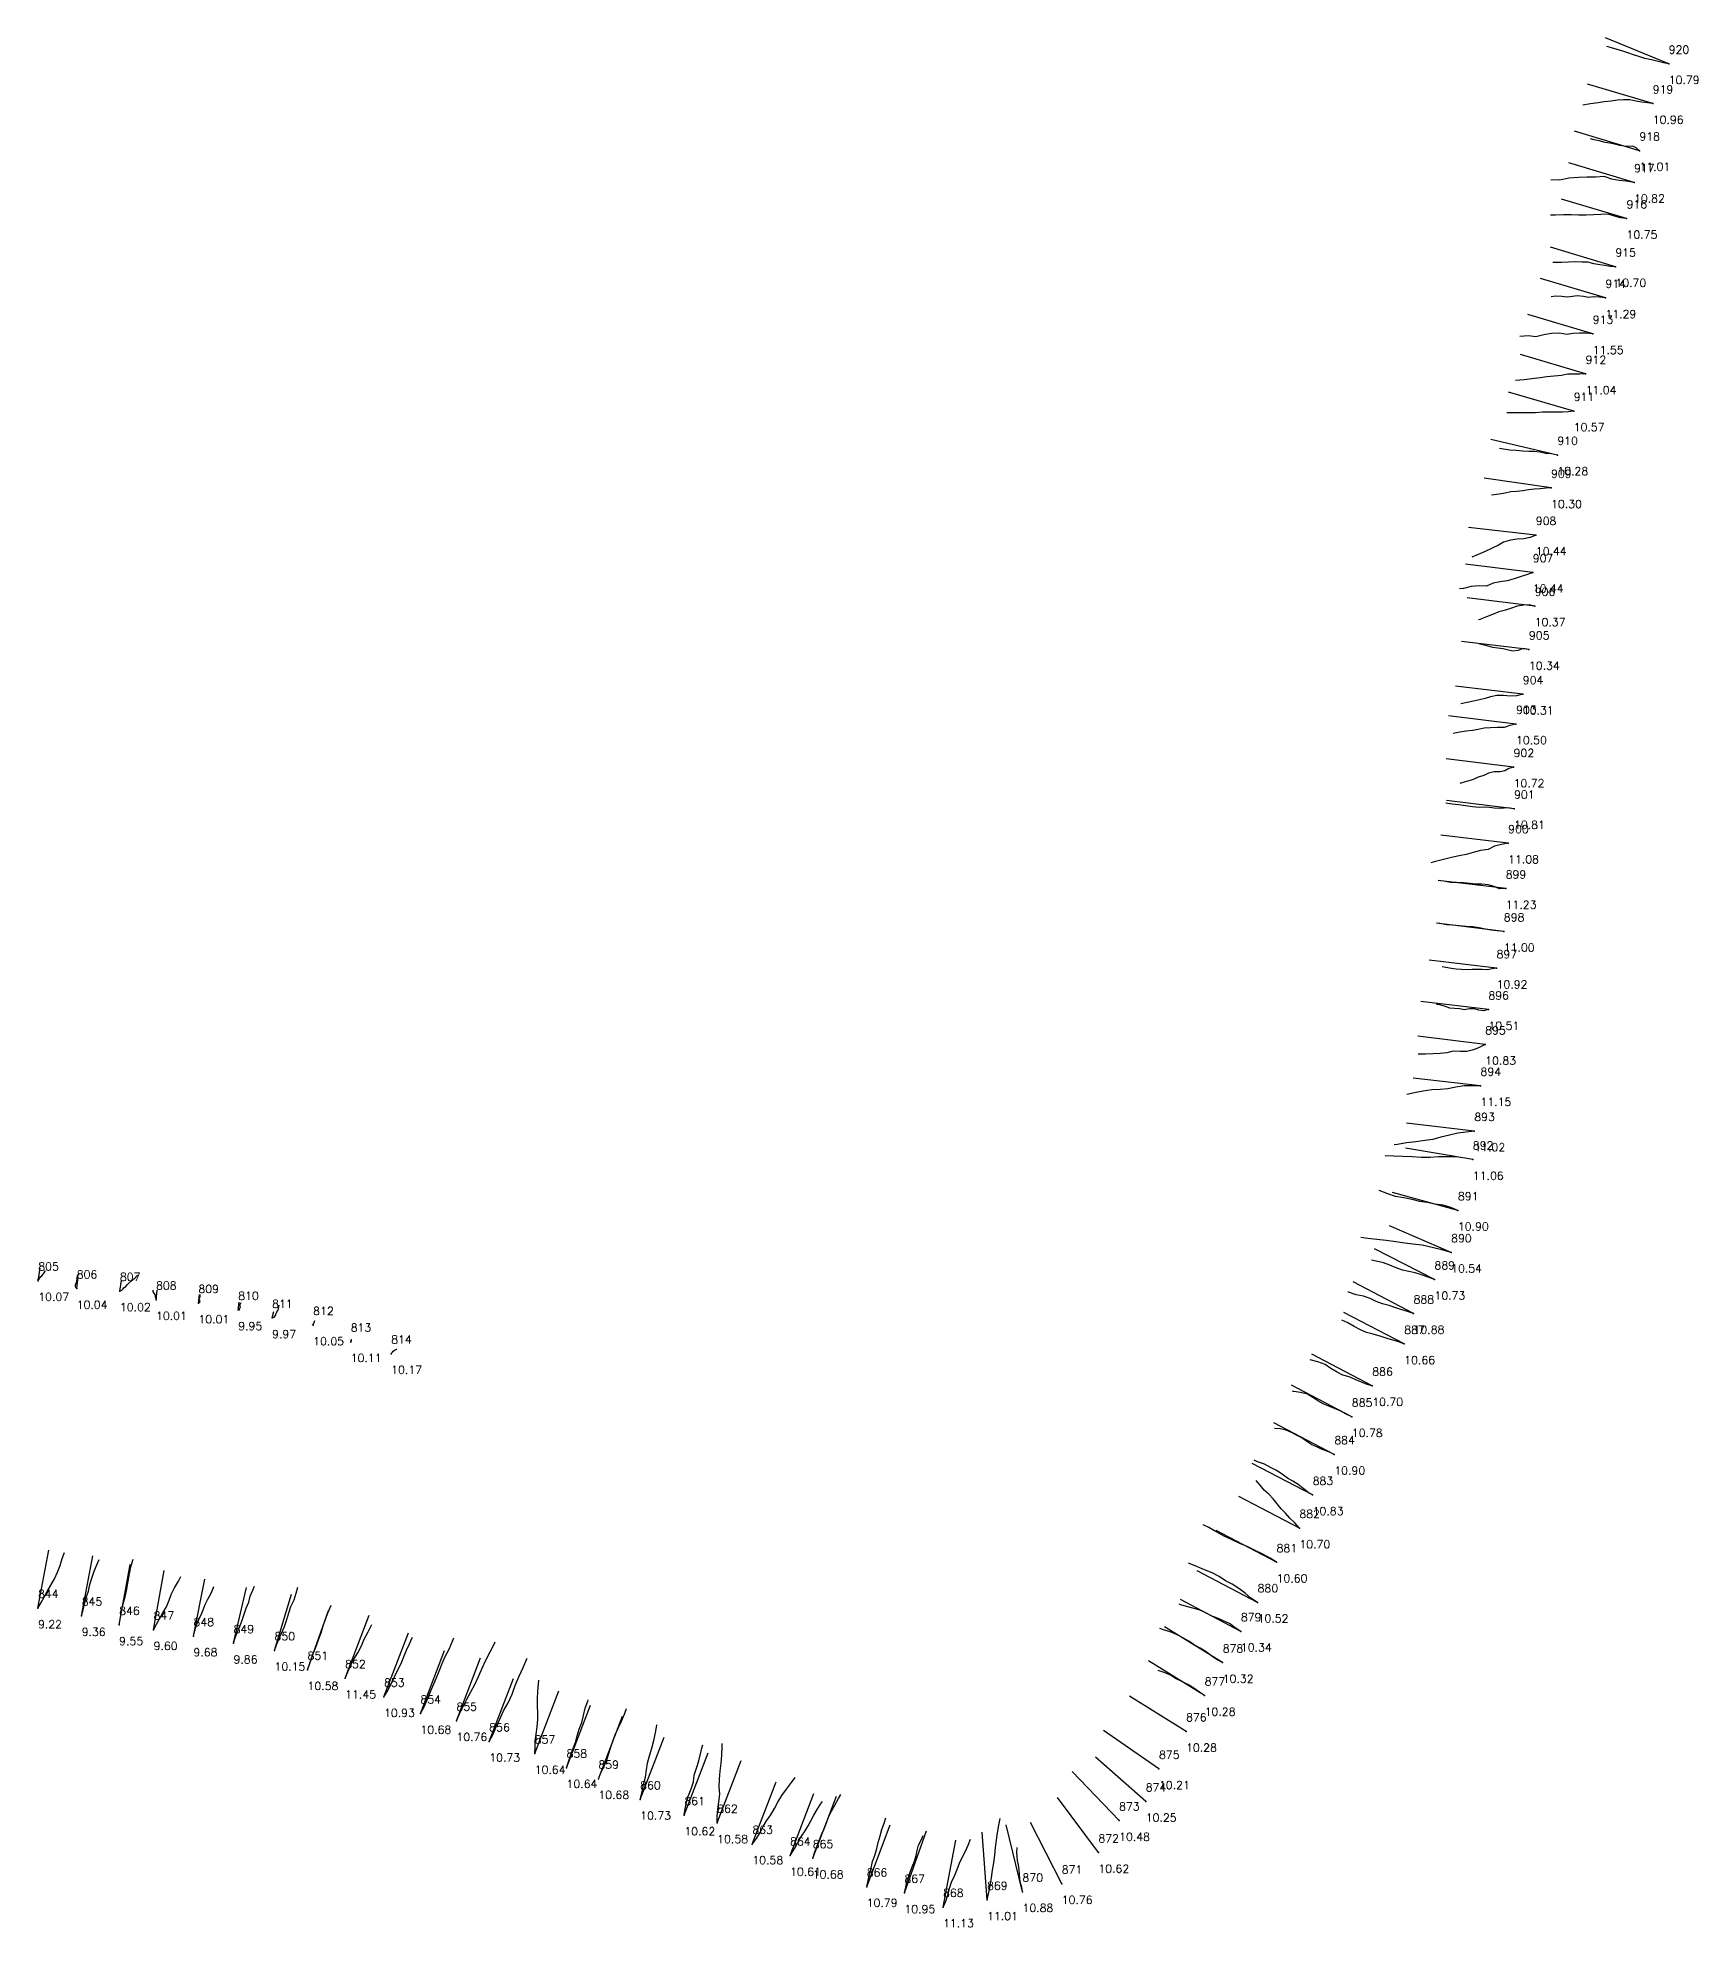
# Model space of a CAD drawing. Extents: x 748669 to 748794, y 8930136 to 8930207.
# Drawn here: x 748732 to 748794.3, y 8930135.8 to 8930206.6 of the extents above; entities that cross this region are included whole.
import ezdxf

# ---------------------------------------------------------------- set-up
doc = ezdxf.new("R2010")
doc.units = 0
for name, color, linetype in [('Hole', 7, 'Continuous'), ('Length', 7, 'Continuous'), ('Number', 7, 'Continuous'), ('Real Hole', 7, 'Continuous'), ('Theoretical Hole', 7, 'Continuous')]:
    doc.layers.add(name, color=color, linetype=linetype)
doc.styles.get("Standard").update_dxf_attribs({"font": 'simplex.shx'})

msp = doc.modelspace()

# ---------------------------------------------------------------- linework, layer by layer
at = {"layer": 'Hole', "color": 244, "true_color": 0x0a11ff}
for p in [(748793.186, 8930205.655, 190.392), (748792.588, 8930204.163, 190.571), (748792.087, 8930202.4, 190.474), (748791.885, 8930201.209, 190.413), (748791.605, 8930199.857, 190.204), (748791.185, 8930198.049, 190.114), (748790.813, 8930196.88, 189.996), (748790.338, 8930195.532, 190.04), (748790.071, 8930194.03, 189.806), (748789.623, 8930192.641, 189.81), (748789.011, 8930190.993, 189.772), (748788.776, 8930189.76, 190.049), (748788.203, 8930187.991, 190.066), (748788.09, 8930186.59, 190.182), (748788.161, 8930185.333, 190.01), (748787.945, 8930183.7, 189.819), (748787.716, 8930182.023, 189.741), (748787.461, 8930180.908, 189.983), (748787.371, 8930179.293, 190.333), (748787.387, 8930177.736, 190.247), (748787.166, 8930176.442, 190.324), (748787.074, 8930174.74, 190.153), (748787.004, 8930173.133, 189.948), (748786.734, 8930171.753, 190.145), (748786.427, 8930170.205, 190.008), (748786.306, 8930168.897, 189.856), (748786.13, 8930167.348, 189.772), (748785.898, 8930165.65, 189.78), (748785.843, 8930164.583, 189.695), (748785.283, 8930162.68, 189.686), (748785.029, 8930161.105, 189.63), (748732.067, 8930160.044, 189.929), (748733.506, 8930159.746, 189.892), (748735.126, 8930159.657, 189.858), (748784.404, 8930160.089, 189.515), (748736.48, 8930159.331, 189.845), (748738.07, 8930159.204, 189.896), (748739.562, 8930158.948, 189.79), (748740.833, 8930158.647, 189.854), (748742.371, 8930158.379, 189.937), (748783.62, 8930158.811, 189.506), (748743.777, 8930157.754, 189.923), (748783.271, 8930157.672, 189.676), (748745.297, 8930157.309, 190.072), (748782.073, 8930156.105, 189.841), (748781.307, 8930154.943, 190.055), (748780.65, 8930153.533, 190.412), (748779.838, 8930152.013, 190.348), (748779.341, 8930150.771, 190.223), (748778.487, 8930149.49, 190.1), (748732.056, 8930147.771, 189.807), (748777.775, 8930147.988, 189.918), (748733.692, 8930147.484, 189.779), (748735.099, 8930147.141, 189.823), (748736.39, 8930146.96, 189.796), (748777.148, 8930146.901, 189.672), (748737.884, 8930146.72, 189.887), (748739.386, 8930146.454, 189.909), (748740.921, 8930146.184, 189.917), (748742.159, 8930145.458, 189.885), (748776.465, 8930145.729, 189.723), (748743.571, 8930145.143, 189.993), (748745.026, 8930144.447, 190.084), (748775.789, 8930144.494, 189.749), (748746.392, 8930143.817, 190.214), (748747.742, 8930143.546, 190.07), (748748.972, 8930142.772, 190.141), (748775.092, 8930143.147, 189.679), (748750.675, 8930142.318, 190.172), (748751.868, 8930141.789, 190.106), (748753.061, 8930141.375, 190.062), (748774.077, 8930141.745, 189.735), (748754.629, 8930140.598, 190.089), (748773.581, 8930140.523, 189.881), (748756.284, 8930140.011, 190.07), (748772.583, 8930139.806, 190.018), (748757.517, 8930139.72, 190.08), (748758.833, 8930138.93, 190.007), (748760.247, 8930138.494, 189.986), (748761.098, 8930138.396, 189.917), (748771.805, 8930138.61, 190.034), (748763.12, 8930137.33, 190.33), (748764.534, 8930137.096, 190.725), (748768.961, 8930137.139, 190.281), (748770.431, 8930137.443, 190.225), (748765.982, 8930136.566, 190.751), (748767.632, 8930136.836, 190.497)]:
    msp.add_point(p, dxfattribs=at)
at = {"layer": 'Real Hole', "color": 1, "true_color": 0xff0000}
for points in [[(748793.186, 8930205.655, 190.392), (748792.993, 8930205.696, 189.412), (748792.788, 8930205.737, 188.434), (748792.541, 8930205.803, 187.467), (748792.293, 8930205.859, 186.5), (748792.066, 8930205.935, 185.529), (748791.869, 8930205.996, 184.55), (748791.652, 8930206.066, 183.577), (748791.461, 8930206.126, 182.597), (748791.257, 8930206.193, 181.62), (748791.037, 8930206.257, 180.647), (748790.87, 8930206.308, 179.866)], [(748792.588, 8930204.163, 190.571), (748792.385, 8930204.198, 189.592), (748792.182, 8930204.216, 188.614), (748791.956, 8930204.255, 187.64), (748791.732, 8930204.302, 186.667), (748791.485, 8930204.303, 185.698), (748791.268, 8930204.292, 184.722), (748791.027, 8930204.261, 183.751), (748790.771, 8930204.231, 182.785), (748790.535, 8930204.196, 181.814), (748790.252, 8930204.151, 180.856), (748789.965, 8930204.105, 179.899)], [(748792.087, 8930202.4, 190.474), (748791.968, 8930202.501, 189.486), (748791.833, 8930202.568, 188.498), (748791.676, 8930202.562, 187.51), (748791.522, 8930202.563, 186.522), (748791.356, 8930202.6, 185.537), (748791.161, 8930202.649, 184.557), (748790.977, 8930202.676, 183.574), (748790.802, 8930202.708, 182.59), (748790.573, 8930202.763, 181.619), (748790.391, 8930202.808, 180.636), (748790.25, 8930202.838, 180.054)], [(748791.885, 8930201.209, 190.413), (748791.595, 8930201.252, 189.457), (748791.332, 8930201.286, 188.493), (748791.05, 8930201.329, 187.534), (748790.766, 8930201.432, 186.581), (748790.456, 8930201.404, 185.631), (748790.127, 8930201.411, 184.687), (748789.805, 8930201.392, 183.74), (748789.441, 8930201.365, 182.809), (748789.104, 8930201.294, 181.87), (748788.768, 8930201.305, 180.928)], [(748791.605, 8930199.857, 190.204), (748791.373, 8930199.877, 189.231), (748791.155, 8930199.945, 188.258), (748790.922, 8930200.014, 187.288), (748790.646, 8930200.004, 186.327), (748790.362, 8930199.989, 185.368), (748790.093, 8930199.984, 184.405), (748789.809, 8930199.988, 183.446), (748789.527, 8930199.993, 182.487), (748789.236, 8930199.989, 181.53), (748788.938, 8930199.979, 180.576), (748788.75, 8930199.985, 180.006)], [(748791.185, 8930198.049, 190.114), (748790.993, 8930198.062, 189.133), (748790.795, 8930198.096, 188.153), (748790.606, 8930198.118, 187.171), (748790.382, 8930198.164, 186.198), (748790.156, 8930198.219, 185.225), (748789.926, 8930198.216, 184.252), (748789.686, 8930198.238, 183.282), (748789.425, 8930198.221, 182.316), (748789.164, 8930198.213, 181.351), (748788.897, 8930198.209, 180.388), (748788.841, 8930198.208, 180.195)], [(748790.813, 8930196.88, 189.996), (748790.589, 8930196.905, 189.022), (748790.371, 8930196.921, 188.046), (748790.175, 8930196.896, 187.066), (748789.996, 8930196.939, 186.083), (748789.76, 8930196.961, 185.111), (748789.583, 8930196.93, 184.128), (748789.375, 8930196.913, 183.15), (748789.174, 8930196.93, 182.17), (748788.948, 8930196.948, 181.196), (748788.779, 8930196.921, 180.415)], [(748790.338, 8930195.532, 190.04), (748790.085, 8930195.564, 189.073), (748789.837, 8930195.564, 188.104), (748789.588, 8930195.551, 187.136), (748789.361, 8930195.51, 186.163), (748789.091, 8930195.565, 185.201), (748788.794, 8930195.553, 184.247), (748788.504, 8930195.502, 183.291), (748788.21, 8930195.427, 182.338), (748787.924, 8930195.459, 181.381), (748787.599, 8930195.433, 180.435)], [(748790.071, 8930194.03, 189.806), (748789.858, 8930194.025, 188.829), (748789.647, 8930194.028, 187.852), (748789.41, 8930194.028, 186.88), (748789.164, 8930193.976, 185.912), (748788.887, 8930193.946, 184.952), (748788.619, 8930193.924, 183.989), (748788.365, 8930193.885, 183.022), (748788.052, 8930193.847, 182.073), (748787.766, 8930193.813, 181.116), (748787.445, 8930193.788, 180.169)], [(748789.623, 8930192.641, 189.81), (748789.417, 8930192.611, 188.832), (748789.209, 8930192.602, 187.854), (748788.968, 8930192.593, 186.883), (748788.727, 8930192.599, 185.913), (748788.453, 8930192.595, 184.951), (748788.193, 8930192.574, 183.986), (748787.925, 8930192.572, 183.022), (748787.655, 8930192.578, 182.06), (748787.37, 8930192.58, 181.101), (748787.116, 8930192.569, 180.238)], [(748789.011, 8930190.993, 189.772), (748788.791, 8930191.037, 188.797), (748788.571, 8930191.047, 187.822), (748788.359, 8930191.096, 186.846), (748788.142, 8930191.122, 185.87), (748787.94, 8930191.129, 184.891), (748787.715, 8930191.136, 183.916), (748787.473, 8930191.167, 182.947), (748787.235, 8930191.178, 181.975), (748786.997, 8930191.215, 181.005), (748786.844, 8930191.243, 180.425)], [(748788.776, 8930189.76, 190.049), (748788.589, 8930189.749, 189.067), (748788.373, 8930189.727, 188.091), (748788.16, 8930189.71, 187.114), (748787.932, 8930189.69, 186.14), (748787.714, 8930189.645, 185.165), (748787.496, 8930189.624, 184.19), (748787.271, 8930189.609, 183.215), (748787.052, 8930189.568, 182.24), (748786.83, 8930189.524, 181.266), (748786.545, 8930189.489, 180.308)], [(748788.203, 8930187.991, 190.066), (748787.99, 8930187.901, 189.093), (748787.746, 8930187.848, 188.125), (748787.503, 8930187.837, 187.155), (748787.257, 8930187.803, 186.186), (748786.991, 8930187.732, 185.225), (748786.801, 8930187.615, 184.25), (748786.563, 8930187.498, 183.286), (748786.307, 8930187.38, 182.326), (748786.045, 8930187.266, 181.368), (748785.801, 8930187.158, 180.404)], [(748788.09, 8930186.59, 190.182), (748787.886, 8930186.512, 189.206), (748787.659, 8930186.435, 188.235), (748787.395, 8930186.351, 187.274), (748787.124, 8930186.282, 186.314), (748786.869, 8930186.234, 185.349), (748786.603, 8930186.184, 184.386), (748786.358, 8930186.072, 183.423), (748786.083, 8930186.087, 182.462), (748785.783, 8930186.06, 181.508), (748785.496, 8930185.99, 180.553), (748785.348, 8930185.982, 180.075)], [(748788.161, 8930185.333, 190.01), (748787.955, 8930185.378, 189.032), (748787.736, 8930185.362, 188.057), (748787.505, 8930185.323, 187.085), (748787.287, 8930185.25, 186.111), (748787.065, 8930185.179, 185.139), (748786.814, 8930185.111, 184.173), (748786.582, 8930185.021, 183.205), (748786.355, 8930184.925, 182.236), (748786.107, 8930184.833, 181.272), (748786.06, 8930184.816, 181.078)], [(748787.945, 8930183.7, 189.819), (748787.713, 8930183.736, 188.847), (748787.54, 8930183.665, 187.865), (748787.357, 8930183.642, 186.882), (748787.178, 8930183.682, 185.899), (748786.977, 8930183.731, 184.92), (748786.781, 8930183.749, 183.94), (748786.594, 8930183.772, 182.958), (748786.415, 8930183.822, 181.975), (748786.231, 8930183.872, 180.994), (748786.059, 8930183.921, 180.111)], [(748787.716, 8930182.023, 189.741), (748787.476, 8930181.968, 188.772), (748787.239, 8930181.956, 187.8), (748786.997, 8930181.982, 186.83), (748786.742, 8930181.982, 185.864), (748786.506, 8930181.927, 184.893), (748786.301, 8930181.861, 183.917), (748786.091, 8930181.811, 182.94), (748785.865, 8930181.761, 181.967), (748785.626, 8930181.716, 180.997), (748785.39, 8930181.665, 180.027)], [(748787.461, 8930180.908, 189.983), (748787.234, 8930180.852, 189.011), (748787.018, 8930180.783, 188.037), (748786.77, 8930180.784, 187.068), (748786.509, 8930180.761, 186.103), (748786.269, 8930180.749, 185.132), (748786.042, 8930180.701, 184.159), (748785.825, 8930180.673, 183.184), (748785.594, 8930180.643, 182.211), (748785.356, 8930180.61, 181.241), (748785.11, 8930180.558, 180.273)], [(748787.371, 8930179.293, 190.333), (748787.195, 8930179.243, 189.35), (748787.042, 8930179.156, 188.365), (748786.863, 8930179.116, 187.382), (748786.646, 8930179.114, 186.406), (748786.432, 8930179.063, 185.431), (748786.261, 8930178.979, 184.449), (748786.048, 8930178.913, 183.474), (748785.861, 8930178.828, 182.496), (748785.66, 8930178.767, 181.518), (748785.467, 8930178.712, 180.538), (748785.359, 8930178.676, 180.051)], [(748787.387, 8930177.736, 190.247), (748787.14, 8930177.77, 189.279), (748786.894, 8930177.749, 188.309), (748786.645, 8930177.758, 187.341), (748786.364, 8930177.797, 186.382), (748786.077, 8930177.787, 185.424), (748785.833, 8930177.802, 184.454), (748785.574, 8930177.844, 183.49), (748785.313, 8930177.88, 182.525), (748785.071, 8930177.905, 181.555), (748784.836, 8930177.947, 180.584)], [(748787.166, 8930176.442, 190.324), (748786.917, 8930176.399, 189.356), (748786.65, 8930176.331, 188.395), (748786.416, 8930176.203, 187.431), (748786.13, 8930176.174, 186.474), (748785.86, 8930176.096, 185.514), (748785.598, 8930176.022, 184.552), (748785.332, 8930175.964, 183.589), (748785.043, 8930175.902, 182.634), (748784.741, 8930175.831, 181.684), (748784.443, 8930175.759, 180.732), (748784.267, 8930175.712, 180.16)], [(748787.074, 8930174.74, 190.153), (748786.842, 8930174.734, 189.18), (748786.642, 8930174.825, 188.205), (748786.42, 8930174.877, 187.231), (748786.186, 8930174.902, 186.259), (748785.958, 8930174.902, 185.285), (748785.747, 8930174.927, 184.308), (748785.499, 8930174.956, 183.34), (748785.233, 8930174.966, 182.376), (748785.006, 8930174.976, 181.402), (748784.751, 8930175.017, 180.436), (748784.634, 8930175.036, 179.95)], [(748787.004, 8930173.133, 189.948), (748786.752, 8930173.16, 188.981), (748786.536, 8930173.187, 188.005), (748786.312, 8930173.225, 187.031), (748786.085, 8930173.27, 186.058), (748785.843, 8930173.303, 185.088), (748785.587, 8930173.316, 184.122), (748785.334, 8930173.349, 183.155), (748785.095, 8930173.368, 182.184), (748784.851, 8930173.389, 181.214), (748784.604, 8930173.435, 180.246), (748784.531, 8930173.45, 179.956)], [(748786.734, 8930171.753, 190.145), (748786.563, 8930171.735, 189.16), (748786.396, 8930171.691, 188.175), (748786.192, 8930171.713, 187.196), (748785.977, 8930171.712, 186.22), (748785.814, 8930171.708, 185.233), (748785.628, 8930171.698, 184.251), (748785.424, 8930171.715, 183.272), (748785.221, 8930171.717, 182.293), (748785.04, 8930171.741, 181.309), (748784.837, 8930171.783, 180.331), (748784.696, 8930171.81, 179.646)], [(748786.427, 8930170.205, 190.008), (748786.244, 8930170.159, 189.026), (748786.063, 8930170.18, 188.043), (748785.901, 8930170.232, 187.057), (748785.712, 8930170.233, 186.075), (748785.521, 8930170.201, 185.094), (748785.353, 8930170.239, 184.109), (748785.161, 8930170.242, 183.128), (748784.982, 8930170.263, 182.144), (748784.778, 8930170.34, 181.168), (748784.553, 8930170.395, 180.196), (748784.486, 8930170.402, 179.903)], [(748786.306, 8930168.897, 189.856), (748786.083, 8930168.787, 188.887), (748785.87, 8930168.699, 187.914), (748785.616, 8930168.631, 186.949), (748785.362, 8930168.633, 185.982), (748785.108, 8930168.644, 185.015), (748784.865, 8930168.583, 184.047), (748784.613, 8930168.556, 183.08), (748784.352, 8930168.554, 182.114), (748784.072, 8930168.541, 181.154), (748783.797, 8930168.531, 180.193)], [(748786.13, 8930167.348, 189.772), (748785.833, 8930167.347, 188.817), (748785.522, 8930167.346, 187.867), (748785.209, 8930167.3, 186.918), (748784.91, 8930167.241, 185.966), (748784.614, 8930167.216, 185.011), (748784.302, 8930167.195, 184.061), (748783.986, 8930167.147, 183.113), (748783.652, 8930167.086, 182.173), (748783.371, 8930167.022, 181.32)], [(748785.898, 8930165.65, 189.78), (748785.597, 8930165.608, 188.827), (748785.278, 8930165.573, 187.88), (748784.962, 8930165.499, 186.934), (748784.644, 8930165.426, 185.989), (748784.343, 8930165.338, 185.039), (748784.038, 8930165.294, 184.088), (748783.701, 8930165.245, 183.148), (748783.353, 8930165.215, 182.211), (748783.023, 8930165.151, 181.269), (748782.892, 8930165.133, 180.892)], [(748785.843, 8930164.583, 189.695), (748785.537, 8930164.642, 188.745), (748785.213, 8930164.685, 187.8), (748784.891, 8930164.693, 186.853), (748784.561, 8930164.685, 185.909), (748784.247, 8930164.66, 184.96), (748783.901, 8930164.662, 184.022), (748783.571, 8930164.682, 183.078), (748783.216, 8930164.704, 182.143), (748782.875, 8930164.718, 181.203), (748782.562, 8930164.728, 180.36)], [(748785.283, 8930162.68, 189.686), (748785.024, 8930162.793, 188.727), (748784.736, 8930162.872, 187.772), (748784.422, 8930162.917, 186.824), (748784.137, 8930162.98, 185.868), (748783.852, 8930163.008, 184.909), (748783.565, 8930163.087, 183.955), (748783.251, 8930163.148, 183.007), (748782.95, 8930163.195, 182.055), (748782.657, 8930163.302, 181.105), (748782.335, 8930163.42, 180.165)], [(748785.029, 8930161.105, 189.63), (748784.681, 8930161.198, 188.697), (748784.315, 8930161.292, 187.771), (748783.948, 8930161.372, 186.845), (748783.589, 8930161.412, 185.912), (748783.291, 8930161.457, 184.959), (748782.953, 8930161.503, 184.018), (748782.597, 8930161.551, 183.085), (748782.25, 8930161.589, 182.148), (748781.904, 8930161.629, 181.211), (748781.641, 8930161.663, 180.456)], [(748732.067, 8930160.044, 189.929), (748732.06, 8930160.049, 188.929), (748732.048, 8930160.061, 187.929), (748732.056, 8930160.091, 186.93), (748732.1, 8930160.107, 185.931), (748732.13, 8930160.155, 184.932), (748732.154, 8930160.192, 183.933), (748732.204, 8930160.221, 182.935), (748732.249, 8930160.285, 181.938), (748732.289, 8930160.343, 180.941), (748732.323, 8930160.408, 179.943), (748732.332, 8930160.423, 179.744)], [(748733.506, 8930159.746, 189.892), (748733.474, 8930159.793, 188.894), (748733.459, 8930159.841, 187.895), (748733.465, 8930159.888, 186.896), (748733.472, 8930159.933, 185.897), (748733.506, 8930159.991, 184.899), (748733.517, 8930160.062, 183.902), (748733.519, 8930160.118, 182.903), (748733.527, 8930160.173, 181.905), (748733.541, 8930160.231, 180.907), (748733.575, 8930160.298, 179.91), (748733.582, 8930160.321, 179.611)], [(748784.404, 8930160.089, 189.515), (748784.169, 8930160.171, 188.546), (748783.92, 8930160.262, 187.582), (748783.678, 8930160.341, 186.615), (748783.44, 8930160.39, 185.645), (748783.21, 8930160.442, 184.673), (748782.967, 8930160.528, 183.707), (748782.727, 8930160.621, 182.741), (748782.492, 8930160.72, 181.774), (748782.216, 8930160.78, 180.814), (748782.043, 8930160.808, 180.137)], [(748735.126, 8930159.657, 189.858), (748735.197, 8930159.69, 188.861), (748735.241, 8930159.731, 187.863), (748735.287, 8930159.79, 186.866), (748735.348, 8930159.821, 185.868), (748735.401, 8930159.894, 184.872), (748735.455, 8930159.954, 183.875), (748735.537, 8930160.023, 182.881), (748735.612, 8930160.084, 181.886), (748735.689, 8930160.145, 180.891), (748735.789, 8930160.251, 179.901)], [(748736.48, 8930159.331, 189.845), (748736.494, 8930159.347, 188.845), (748736.484, 8930159.368, 187.846), (748736.466, 8930159.386, 186.846), (748736.478, 8930159.405, 185.846), (748736.463, 8930159.441, 184.847), (748736.46, 8930159.498, 183.848), (748736.434, 8930159.541, 182.85), (748736.408, 8930159.573, 181.851), (748736.376, 8930159.633, 180.853), (748736.373, 8930159.685, 179.854), (748736.371, 8930159.695, 179.655)], [(748783.62, 8930158.811, 189.506), (748783.389, 8930158.884, 188.536), (748783.138, 8930158.97, 187.572), (748782.916, 8930159.046, 186.599), (748782.702, 8930159.121, 185.626), (748782.458, 8930159.173, 184.657), (748782.221, 8930159.263, 183.69), (748781.989, 8930159.377, 182.724), (748781.746, 8930159.461, 181.758), (748781.465, 8930159.516, 180.799), (748781.184, 8930159.61, 179.844), (748781.156, 8930159.618, 179.749)], [(748738.07, 8930159.204, 189.896), (748738.099, 8930159.215, 188.896), (748738.131, 8930159.248, 187.898), (748738.125, 8930159.272, 186.898), (748738.112, 8930159.298, 185.898), (748738.121, 8930159.344, 184.899), (748738.114, 8930159.369, 183.9), (748738.127, 8930159.418, 182.901), (748738.134, 8930159.447, 181.901), (748738.132, 8930159.494, 180.903), (748738.123, 8930159.523, 179.903), (748738.122, 8930159.527, 179.803)], [(748739.562, 8930158.948, 189.79), (748739.611, 8930158.954, 188.791), (748739.627, 8930158.983, 187.792), (748739.61, 8930158.984, 186.792), (748739.628, 8930158.986, 185.792), (748739.622, 8930159.027, 184.793), (748739.642, 8930159.052, 183.793), (748739.635, 8930159.096, 182.794), (748739.624, 8930159.144, 181.796), (748739.647, 8930159.181, 180.797), (748739.675, 8930159.225, 179.798), (748739.677, 8930159.23, 179.698)], [(748740.833, 8930158.647, 189.854), (748740.907, 8930158.682, 188.857), (748740.961, 8930158.735, 187.86), (748740.973, 8930158.76, 186.861), (748740.966, 8930158.795, 185.861), (748741, 8930158.843, 184.863), (748741.01, 8930158.875, 183.864), (748741.046, 8930158.93, 182.866), (748741.074, 8930158.995, 181.868), (748741.084, 8930159.059, 180.87), (748741.1, 8930159.125, 179.873)], [(748742.371, 8930158.379, 189.937), (748742.377, 8930158.377, 188.937), (748742.382, 8930158.378, 187.937), (748742.382, 8930158.384, 186.937), (748742.377, 8930158.382, 185.937), (748742.382, 8930158.392, 184.937), (748742.379, 8930158.39, 183.937), (748742.37, 8930158.393, 182.937), (748742.36, 8930158.408, 181.937), (748742.346, 8930158.413, 180.937), (748742.335, 8930158.409, 179.938)], [(748783.271, 8930157.672, 189.676), (748782.981, 8930157.775, 188.725), (748782.67, 8930157.87, 187.779), (748782.401, 8930157.951, 186.819), (748782.11, 8930158.035, 185.866), (748781.86, 8930158.103, 184.9), (748781.636, 8930158.203, 183.931), (748781.395, 8930158.332, 182.969), (748781.154, 8930158.461, 182.007), (748780.933, 8930158.568, 181.141)], [(748743.777, 8930157.754, 189.923), (748743.775, 8930157.745, 188.923), (748743.781, 8930157.745, 187.923), (748743.784, 8930157.754, 186.923), (748743.773, 8930157.751, 185.923), (748743.787, 8930157.75, 184.923), (748743.781, 8930157.756, 183.923), (748743.795, 8930157.769, 182.923), (748743.807, 8930157.786, 181.924), (748743.805, 8930157.79, 180.924), (748743.824, 8930157.787, 179.924), (748743.824, 8930157.789, 179.824)], [(748745.297, 8930157.309, 190.072), (748745.288, 8930157.305, 189.072), (748745.299, 8930157.302, 188.072), (748745.312, 8930157.32, 187.072), (748745.307, 8930157.329, 186.072), (748745.33, 8930157.352, 185.073), (748745.35, 8930157.364, 184.073), (748745.366, 8930157.398, 183.074), (748745.403, 8930157.434, 182.075), (748745.447, 8930157.454, 181.076), (748745.501, 8930157.476, 180.078), (748745.506, 8930157.478, 179.978)], [(748782.073, 8930156.105, 189.841), (748781.882, 8930156.155, 188.861), (748781.664, 8930156.246, 187.889), (748781.431, 8930156.347, 186.922), (748781.202, 8930156.436, 185.952), (748780.972, 8930156.507, 184.982), (748780.758, 8930156.622, 184.012), (748780.519, 8930156.758, 183.05), (748780.307, 8930156.905, 182.084), (748780.029, 8930157, 181.128), (748779.751, 8930157.073, 180.17)], [(748781.307, 8930154.943, 190.055), (748781.1, 8930155.039, 189.081), (748780.874, 8930155.163, 188.115), (748780.657, 8930155.257, 187.144), (748780.447, 8930155.348, 186.17), (748780.234, 8930155.43, 185.196), (748780.037, 8930155.536, 184.222), (748779.842, 8930155.661, 183.249), (748779.64, 8930155.788, 182.278), (748779.383, 8930155.849, 181.314), (748779.136, 8930155.894, 180.346), (748779.084, 8930155.895, 180.152)], [(748780.65, 8930153.533, 190.412), (748780.439, 8930153.63, 189.439), (748780.2, 8930153.722, 188.473), (748780.001, 8930153.819, 187.498), (748779.804, 8930153.895, 186.52), (748779.619, 8930154.023, 185.546), (748779.429, 8930154.154, 184.573), (748779.229, 8930154.253, 183.598), (748779.046, 8930154.354, 182.62), (748778.849, 8930154.441, 181.643), (748778.636, 8930154.491, 180.668), (748778.41, 8930154.506, 179.694)], [(748779.838, 8930152.013, 190.348), (748779.662, 8930152.115, 189.369), (748779.478, 8930152.256, 188.396), (748779.293, 8930152.401, 187.424), (748779.097, 8930152.536, 186.453), (748778.897, 8930152.645, 185.479), (748778.698, 8930152.788, 184.51), (748778.482, 8930152.925, 183.543), (748778.278, 8930153.036, 182.57), (748778.037, 8930153.165, 181.608), (748777.771, 8930153.256, 180.649), (748777.644, 8930153.322, 180.066)], [(748779.341, 8930150.771, 190.223), (748779.168, 8930150.967, 189.258), (748778.987, 8930151.15, 188.292), (748778.816, 8930151.333, 187.323), (748778.659, 8930151.498, 186.35), (748778.512, 8930151.677, 185.377), (748778.363, 8930151.872, 184.407), (748778.191, 8930152.04, 183.437), (748778.025, 8930152.199, 182.464), (748777.866, 8930152.383, 181.494), (748777.717, 8930152.56, 180.521)], [(748778.487, 8930149.49, 190.1), (748778.241, 8930149.643, 189.143), (748777.972, 8930149.791, 188.191), (748777.678, 8930149.935, 187.246), (748777.389, 8930150.077, 186.299), (748777.107, 8930150.192, 185.347), (748776.815, 8930150.332, 184.401), (748776.523, 8930150.465, 183.454), (748776.244, 8930150.617, 182.506), (748775.944, 8930150.789, 181.567), (748775.739, 8930150.896, 180.907)], [(748732.056, 8930147.771, 189.807), (748732.171, 8930147.986, 188.837), (748732.286, 8930148.181, 187.863), (748732.397, 8930148.395, 186.893), (748732.532, 8930148.632, 185.93), (748732.671, 8930148.873, 184.97), (748732.793, 8930149.117, 184.008), (748732.882, 8930149.374, 183.046), (748732.964, 8930149.626, 182.081), (748733.052, 8930149.857, 181.216)], [(748733.692, 8930147.484, 189.779), (748733.751, 8930147.712, 188.807), (748733.8, 8930147.936, 187.834), (748733.864, 8930148.167, 186.863), (748733.953, 8930148.405, 185.896), (748734.004, 8930148.652, 184.928), (748734.077, 8930148.896, 183.961), (748734.164, 8930149.156, 182.999), (748734.259, 8930149.392, 182.032), (748734.348, 8930149.59, 181.262)], [(748735.099, 8930147.141, 189.823), (748735.148, 8930147.415, 188.863), (748735.187, 8930147.672, 187.897), (748735.243, 8930147.935, 186.934), (748735.319, 8930148.2, 185.973), (748735.39, 8930148.486, 185.017), (748735.434, 8930148.785, 184.064), (748735.481, 8930149.055, 183.102), (748735.541, 8930149.321, 182.14), (748735.628, 8930149.604, 181.185)], [(748736.39, 8930146.96, 189.796), (748736.493, 8930147.17, 188.824), (748736.605, 8930147.366, 187.85), (748736.732, 8930147.592, 186.884), (748736.868, 8930147.822, 185.92), (748736.973, 8930148.066, 184.956), (748737.062, 8930148.302, 183.988), (748737.175, 8930148.529, 183.021), (748737.324, 8930148.788, 182.067), (748737.407, 8930148.962, 181.394)], [(748777.775, 8930147.988, 189.918), (748777.524, 8930148.143, 188.963), (748777.304, 8930148.331, 188.005), (748777.072, 8930148.507, 187.049), (748776.816, 8930148.667, 186.095), (748776.567, 8930148.796, 185.135), (748776.331, 8930148.955, 184.177), (748776.075, 8930149.096, 183.22), (748775.788, 8930149.209, 182.269), (748775.517, 8930149.314, 181.312), (748775.243, 8930149.438, 180.359), (748775.187, 8930149.463, 180.168)], [(748737.884, 8930146.72, 189.887), (748737.93, 8930146.917, 188.908), (748737.983, 8930147.101, 187.926), (748738.063, 8930147.303, 186.95), (748738.171, 8930147.517, 185.979), (748738.245, 8930147.712, 185.001), (748738.326, 8930147.913, 184.025), (748738.426, 8930148.109, 183.049), (748738.545, 8930148.334, 182.083), (748738.633, 8930148.544, 181.109), (748738.651, 8930148.587, 180.914)], [(748739.386, 8930146.454, 189.909), (748739.446, 8930146.663, 188.933), (748739.516, 8930146.862, 187.955), (748739.618, 8930147.086, 186.986), (748739.71, 8930147.321, 186.019), (748739.79, 8930147.548, 185.048), (748739.859, 8930147.767, 184.075), (748739.955, 8930147.997, 183.106), (748740.015, 8930148.214, 182.132), (748740.107, 8930148.442, 181.163), (748740.173, 8930148.601, 180.484)], [(748740.921, 8930146.184, 189.917), (748741.002, 8930146.397, 188.943), (748741.088, 8930146.603, 187.969), (748741.186, 8930146.839, 187.002), (748741.296, 8930147.083, 186.038), (748741.384, 8930147.345, 185.077), (748741.455, 8930147.59, 184.11), (748741.539, 8930147.837, 183.145), (748741.653, 8930148.086, 182.183), (748741.737, 8930148.334, 181.218), (748741.8, 8930148.558, 180.349)], [(748742.159, 8930145.458, 189.885), (748742.247, 8930145.691, 188.917), (748742.309, 8930145.901, 187.941), (748742.396, 8930146.127, 186.971), (748742.498, 8930146.366, 186.005), (748742.589, 8930146.621, 185.042), (748742.667, 8930146.851, 184.072), (748742.75, 8930147.114, 183.111), (748742.832, 8930147.364, 182.146), (748742.929, 8930147.624, 181.185), (748743.04, 8930147.884, 180.226)], [(748777.148, 8930146.901, 189.672), (748776.936, 8930147.034, 188.704), (748776.719, 8930147.195, 187.741), (748776.5, 8930147.294, 186.77), (748776.267, 8930147.391, 185.803), (748776.035, 8930147.481, 184.834), (748775.83, 8930147.599, 183.863), (748775.604, 8930147.695, 182.893), (748775.351, 8930147.775, 181.929), (748775.115, 8930147.839, 180.959), (748774.892, 8930147.896, 179.986), (748774.83, 8930147.916, 179.693)], [(748743.571, 8930145.143, 189.993), (748743.667, 8930145.379, 189.026), (748743.766, 8930145.608, 188.058), (748743.891, 8930145.859, 187.098), (748744.048, 8930146.099, 186.14), (748744.184, 8930146.356, 185.183), (748744.289, 8930146.611, 184.222), (748744.437, 8930146.887, 183.272), (748744.573, 8930147.157, 182.319)], [(748776.465, 8930145.729, 189.723), (748776.261, 8930145.831, 188.749), (748776.058, 8930145.974, 187.781), (748775.849, 8930146.132, 186.816), (748775.623, 8930146.267, 185.851), (748775.405, 8930146.385, 184.882), (748775.193, 8930146.529, 183.916), (748774.975, 8930146.66, 182.948), (748774.738, 8930146.778, 181.984), (748774.495, 8930146.878, 181.019), (748774.241, 8930146.96, 180.056), (748774.114, 8930147.005, 179.574)], [(748745.026, 8930144.447, 190.084), (748745.154, 8930144.662, 189.116), (748745.261, 8930144.867, 188.143), (748745.365, 8930145.086, 187.173), (748745.465, 8930145.307, 186.203), (748745.586, 8930145.526, 185.234), (748745.695, 8930145.754, 184.267), (748745.787, 8930145.981, 183.297), (748745.873, 8930146.195, 182.324), (748745.978, 8930146.435, 181.359), (748746.087, 8930146.656, 180.39), (748746.099, 8930146.679, 180.293)], [(748746.392, 8930143.817, 190.214), (748746.529, 8930144.074, 189.257), (748746.646, 8930144.338, 188.3), (748746.747, 8930144.59, 187.338), (748746.859, 8930144.852, 186.379), (748746.988, 8930145.133, 185.428), (748747.093, 8930145.41, 184.473), (748747.202, 8930145.695, 183.521), (748747.323, 8930145.962, 182.565), (748747.466, 8930146.239, 181.614), (748747.589, 8930146.535, 180.667), (748747.639, 8930146.656, 180.289)], [(748747.742, 8930143.546, 190.07), (748747.857, 8930143.816, 189.114), (748747.992, 8930144.089, 188.161), (748748.126, 8930144.365, 187.21), (748748.279, 8930144.633, 186.259), (748748.448, 8930144.934, 185.32), (748748.579, 8930145.229, 184.374), (748748.704, 8930145.524, 183.426), (748748.842, 8930145.824, 182.482), (748749.004, 8930146.137, 181.546), (748749.163, 8930146.441, 180.607), (748749.199, 8930146.503, 180.421)], [(748748.972, 8930142.772, 190.141), (748749.113, 8930143.046, 189.19), (748749.23, 8930143.327, 188.237), (748749.363, 8930143.612, 187.288), (748749.51, 8930143.92, 186.348), (748749.681, 8930144.228, 185.412), (748749.825, 8930144.551, 184.476), (748749.947, 8930144.873, 183.538), (748750.089, 8930145.218, 182.61), (748750.242, 8930145.55, 181.679), (748750.38, 8930145.867, 180.741), (748750.394, 8930145.899, 180.647)], [(748775.789, 8930144.494, 189.749), (748775.599, 8930144.626, 188.776), (748775.39, 8930144.774, 187.81), (748775.165, 8930144.914, 186.845), (748774.936, 8930145.024, 185.878), (748774.721, 8930145.126, 184.907), (748774.504, 8930145.259, 183.94), (748774.276, 8930145.353, 182.971), (748774.046, 8930145.435, 182.001)], [(748750.675, 8930142.318, 190.172), (748750.691, 8930142.559, 189.202), (748750.696, 8930142.798, 188.231), (748750.727, 8930143.048, 187.263), (748750.766, 8930143.32, 186.301), (748750.787, 8930143.593, 185.34), (748750.791, 8930143.842, 184.371), (748750.777, 8930144.101, 183.405), (748750.779, 8930144.375, 182.444), (748750.799, 8930144.65, 181.482), (748750.816, 8930144.934, 180.524), (748750.835, 8930145.068, 180.042)], [(748751.868, 8930141.789, 190.106), (748751.942, 8930142.013, 189.134), (748752.02, 8930142.239, 188.163), (748752.109, 8930142.489, 187.199), (748752.206, 8930142.74, 186.236), (748752.272, 8930142.985, 185.269), (748752.342, 8930143.23, 184.302), (748752.437, 8930143.49, 183.341), (748752.502, 8930143.751, 182.378), (748752.57, 8930144.016, 181.416), (748752.666, 8930144.279, 180.456), (748752.686, 8930144.333, 180.264)], [(748753.061, 8930141.375, 190.062), (748753.15, 8930141.597, 189.091), (748753.249, 8930141.817, 188.121), (748753.363, 8930142.04, 187.152), (748753.448, 8930142.29, 186.188), (748753.522, 8930142.525, 185.219), (748753.606, 8930142.787, 184.257), (748753.694, 8930143.019, 183.289), (748753.81, 8930143.275, 182.329), (748753.925, 8930143.532, 181.369), (748754.039, 8930143.795, 180.411), (748754.118, 8930144.007, 179.644)], [(748754.629, 8930140.598, 190.089), (748754.71, 8930140.88, 189.133), (748754.759, 8930141.163, 188.175), (748754.825, 8930141.434, 187.215), (748754.863, 8930141.707, 186.253), (748754.903, 8930141.963, 185.288), (748754.98, 8930142.231, 184.328), (748755.065, 8930142.525, 183.375), (748755.145, 8930142.809, 182.42), (748755.21, 8930143.099, 181.465), (748755.26, 8930143.38, 180.507), (748755.264, 8930143.41, 180.411)], [(748756.284, 8930140.011, 190.07), (748756.318, 8930140.252, 189.1), (748756.367, 8930140.496, 188.132), (748756.44, 8930140.748, 187.166), (748756.543, 8930141.001, 186.205), (748756.627, 8930141.258, 185.242), (748756.657, 8930141.506, 184.274), (748756.736, 8930141.772, 183.313), (748756.823, 8930142.042, 182.354), (748756.887, 8930142.308, 181.392), (748756.952, 8930142.573, 180.43), (748756.978, 8930142.652, 180.142)], [(748757.517, 8930139.72, 190.08), (748757.515, 8930139.963, 189.11), (748757.543, 8930140.232, 188.147), (748757.58, 8930140.513, 187.188), (748757.614, 8930140.798, 186.23), (748757.594, 8930141.079, 185.271), (748757.598, 8930141.363, 184.312), (748757.625, 8930141.664, 183.359), (748757.663, 8930141.955, 182.403), (748757.689, 8930142.266, 181.453), (748757.7, 8930142.579, 180.503), (748757.705, 8930142.702, 180.123)], [(748758.833, 8930138.93, 190.007), (748758.996, 8930139.141, 189.043), (748759.128, 8930139.359, 188.076), (748759.241, 8930139.585, 187.109), (748759.363, 8930139.799, 186.14), (748759.525, 8930140.025, 185.179), (748759.659, 8930140.263, 184.217), (748759.792, 8930140.5, 183.254), (748759.937, 8930140.75, 182.297), (748760.114, 8930140.989, 181.343), (748760.303, 8930141.237, 180.392), (748760.434, 8930141.422, 179.73)], [(748760.247, 8930138.494, 189.986), (748760.366, 8930138.669, 189.009), (748760.467, 8930138.843, 188.029), (748760.56, 8930139.031, 187.051), (748760.681, 8930139.226, 186.078), (748760.816, 8930139.421, 185.107), (748760.927, 8930139.611, 184.131), (748761.028, 8930139.802, 183.155), (748761.143, 8930140.008, 182.183), (748761.267, 8930140.22, 181.213), (748761.392, 8930140.428, 180.243), (748761.46, 8930140.53, 179.759)], [(748761.098, 8930138.396, 189.917), (748761.182, 8930138.633, 188.949), (748761.267, 8930138.864, 187.98), (748761.352, 8930139.087, 187.009), (748761.423, 8930139.281, 186.03), (748761.525, 8930139.497, 185.059), (748761.609, 8930139.721, 184.088), (748761.691, 8930139.939, 183.116), (748761.799, 8930140.163, 182.147), (748761.921, 8930140.387, 181.18), (748762.06, 8930140.635, 180.221), (748762.148, 8930140.792, 179.545)], [(748763.12, 8930137.33, 190.33), (748763.176, 8930137.567, 189.36), (748763.228, 8930137.791, 188.387), (748763.286, 8930138.027, 187.417), (748763.34, 8930138.269, 186.448), (748763.423, 8930138.506, 185.48), (748763.501, 8930138.765, 184.518), (748763.554, 8930138.984, 183.543), (748763.621, 8930139.239, 182.579), (748763.685, 8930139.469, 181.608), (748763.776, 8930139.711, 180.641), (748763.843, 8930139.917, 179.871)], [(748767.632, 8930136.836, 190.497), (748767.698, 8930137.108, 189.537), (748767.752, 8930137.369, 188.573), (748767.799, 8930137.662, 187.618), (748767.836, 8930137.946, 186.66), (748767.892, 8930138.23, 185.703), (748767.927, 8930138.515, 184.745), (748767.955, 8930138.799, 183.787), (748767.986, 8930139.077, 182.826), (748768.023, 8930139.348, 181.865), (748768.069, 8930139.635, 180.908), (748768.119, 8930139.882, 180.044)], [(748764.534, 8930137.096, 190.725), (748764.586, 8930137.309, 189.749), (748764.627, 8930137.51, 188.771), (748764.685, 8930137.694, 187.789), (748764.745, 8930137.879, 186.808), (748764.83, 8930138.072, 185.831), (748764.918, 8930138.29, 184.859), (748764.976, 8930138.498, 183.883), (748765.011, 8930138.688, 182.901), (748765.068, 8930138.882, 181.922), (748765.164, 8930139.079, 180.946), (748765.237, 8930139.255, 180.067)], [(748765.982, 8930136.566, 190.751), (748766.084, 8930136.788, 189.781), (748766.168, 8930137.024, 188.813), (748766.227, 8930137.266, 187.845), (748766.304, 8930137.502, 186.876), (748766.414, 8930137.74, 185.911), (748766.509, 8930137.976, 184.944), (748766.598, 8930138.207, 183.975), (748766.695, 8930138.43, 183.005), (748766.822, 8930138.659, 182.04), (748766.927, 8930138.886, 181.072), (748767.018, 8930139.106, 180.204)], [(748768.961, 8930137.139, 190.281), (748768.938, 8930137.309, 189.296), (748768.892, 8930137.469, 188.31), (748768.861, 8930137.625, 187.323), (748768.846, 8930137.793, 186.337), (748768.84, 8930137.979, 185.354), (748768.81, 8930138.147, 184.369), (748768.778, 8930138.315, 183.384), (748768.765, 8930138.465, 182.395), (748768.755, 8930138.628, 181.408), (748768.763, 8930138.771, 180.419), (748768.764, 8930138.8, 180.221)]]:
    msp.add_polyline3d(points, dxfattribs=at)
at = {"layer": 'Theoretical Hole', "color": 244, "true_color": 0x0a11ff}
for p, q in [((748793.186, 8930205.655, 190.392), (748790.816, 8930206.631, 179.911)), ((748792.588, 8930204.163, 190.571), (748790.144, 8930204.894, 179.912)), ((748792.087, 8930202.4, 190.474), (748789.65, 8930203.129, 179.762)), ((748791.885, 8930201.209, 190.413), (748789.446, 8930201.939, 179.897)), ((748791.605, 8930199.857, 190.204), (748789.166, 8930200.587, 179.76)), ((748791.185, 8930198.049, 190.114), (748788.749, 8930198.778, 179.721)), ((748790.813, 8930196.88, 189.996), (748788.376, 8930197.609, 178.996)), ((748790.338, 8930195.532, 190.04), (748787.9, 8930196.262, 178.774)), ((748790.071, 8930194.03, 189.806), (748787.632, 8930194.76, 179.063)), ((748789.623, 8930192.641, 189.81), (748787.178, 8930193.347, 179.551)), ((748789.011, 8930190.993, 189.772), (748786.522, 8930191.577, 179.815)), ((748788.776, 8930189.76, 190.049), (748786.266, 8930190.127, 180.066)), ((748788.203, 8930187.991, 190.066), (748785.686, 8930188.277, 179.938)), ((748788.09, 8930186.59, 190.182), (748785.564, 8930186.898, 180.057)), ((748788.161, 8930185.333, 190.01), (748785.632, 8930185.641, 179.958)), ((748787.945, 8930183.7, 189.819), (748785.418, 8930184.008, 179.797)), ((748787.716, 8930182.023, 189.741), (748785.19, 8930182.33, 179.75)), ((748787.461, 8930180.908, 189.983), (748784.934, 8930181.216, 179.796)), ((748787.371, 8930179.293, 190.333), (748784.845, 8930179.6, 179.919)), ((748787.387, 8930177.736, 190.247), (748784.86, 8930178.044, 179.741)), ((748787.166, 8930176.442, 190.324), (748784.639, 8930176.75, 179.54)), ((748787.074, 8930174.74, 190.153), (748784.545, 8930175.048, 179.216)), ((748787.004, 8930173.133, 189.948), (748784.477, 8930173.441, 179.247)), ((748786.734, 8930171.753, 190.145), (748784.205, 8930172.061, 179.526)), ((748786.427, 8930170.205, 190.008), (748783.899, 8930170.513, 179.811)), ((748786.306, 8930168.897, 189.856), (748783.78, 8930169.204, 179.329)), ((748786.13, 8930167.348, 189.772), (748783.6, 8930167.635, 178.917)), ((748785.898, 8930165.65, 189.78), (748783.359, 8930165.954, 179.061)), ((748785.843, 8930164.583, 189.695), (748783.321, 8930165.018, 178.935)), ((748785.283, 8930162.68, 189.686), (748782.833, 8930163.352, 179.086)), ((748785.029, 8930161.105, 189.63), (748782.717, 8930162.106, 179.396)), ((748784.404, 8930160.089, 189.515), (748782.157, 8930161.241, 179.086)), ((748732.067, 8930160.044, 189.929), (748732.131, 8930160.511, 179.87)), ((748733.506, 8930159.746, 189.892), (748733.565, 8930160.176, 179.861)), ((748735.126, 8930159.657, 189.858), (748735.18, 8930160.052, 179.846)), ((748736.48, 8930159.331, 189.845), (748736.529, 8930159.689, 179.842)), ((748783.62, 8930158.811, 189.506), (748781.357, 8930159.996, 178.93)), ((748738.07, 8930159.204, 189.896), (748738.114, 8930159.526, 179.891)), ((748739.562, 8930158.948, 189.79), (748739.601, 8930159.234, 179.844)), ((748740.833, 8930158.647, 189.854), (748740.893, 8930158.892, 179.887)), ((748742.371, 8930158.379, 189.937), (748742.434, 8930158.556, 179.889)), ((748783.271, 8930157.672, 189.676), (748781.009, 8930158.857, 179.326)), ((748743.777, 8930157.754, 189.923), (748743.812, 8930157.854, 179.814)), ((748745.297, 8930157.309, 190.072), (748745.305, 8930157.331, 179.902)), ((748782.073, 8930156.105, 189.841), (748779.809, 8930157.291, 179.451)), ((748781.307, 8930154.943, 190.055), (748779.044, 8930156.128, 179.582)), ((748780.65, 8930153.533, 190.412), (748778.386, 8930154.719, 179.816)), ((748779.838, 8930152.013, 190.348), (748777.574, 8930153.199, 179.824)), ((748779.341, 8930150.771, 190.223), (748777.077, 8930151.957, 179.833)), ((748778.487, 8930149.49, 190.1), (748776.222, 8930150.676, 179.813)), ((748732.056, 8930147.771, 189.807), (748732.458, 8930149.946, 180.856)), ((748733.692, 8930147.484, 189.779), (748734.107, 8930149.726, 180.701)), ((748735.099, 8930147.141, 189.823), (748735.511, 8930149.409, 180.555)), ((748736.39, 8930146.96, 189.796), (748736.784, 8930149.181, 180.465)), ((748777.775, 8930147.988, 189.918), (748775.509, 8930149.174, 179.714)), ((748737.884, 8930146.72, 189.887), (748738.305, 8930148.86, 180.456)), ((748739.386, 8930146.454, 189.909), (748739.868, 8930148.54, 180.284)), ((748740.921, 8930146.184, 189.917), (748741.553, 8930148.293, 180.009)), ((748742.159, 8930145.458, 189.885), (748742.949, 8930147.688, 179.573)), ((748777.148, 8930146.901, 189.672), (748774.886, 8930148.099, 179.654)), ((748743.571, 8930145.143, 189.993), (748744.476, 8930147.502, 178.825)), ((748745.026, 8930144.447, 190.084), (748745.945, 8930146.843, 179.46)), ((748776.465, 8930145.729, 189.723), (748774.29, 8930147.075, 179.725)), ((748746.392, 8930143.817, 190.214), (748747.3, 8930146.184, 179.839)), ((748747.742, 8930143.546, 190.07), (748748.647, 8930145.905, 179.611)), ((748775.789, 8930144.494, 189.749), (748773.68, 8930145.799, 179.773)), ((748748.972, 8930142.772, 190.141), (748749.876, 8930145.13, 179.712)), ((748750.675, 8930142.318, 190.172), (748751.577, 8930144.671, 179.835)), ((748751.868, 8930141.789, 190.106), (748752.769, 8930144.139, 179.768)), ((748775.092, 8930143.147, 189.679), (748772.967, 8930144.476, 179.709)), ((748753.061, 8930141.375, 190.062), (748753.961, 8930143.722, 179.682)), ((748754.629, 8930140.598, 190.089), (748755.527, 8930142.94, 179.656)), ((748774.077, 8930141.745, 189.735), (748772.001, 8930143.189, 179.843)), ((748756.284, 8930140.011, 190.07), (748757.181, 8930142.351, 179.75)), ((748757.517, 8930139.72, 190.08), (748758.413, 8930142.056, 179.8)), ((748773.581, 8930140.523, 189.881), (748771.695, 8930142.181, 179.943)), ((748758.833, 8930138.93, 190.007), (748759.728, 8930141.263, 179.726)), ((748772.583, 8930139.806, 190.018), (748770.823, 8930141.65, 179.853)), ((748760.247, 8930138.494, 189.986), (748761.141, 8930140.825, 179.674)), ((748761.098, 8930138.396, 189.917), (748761.99, 8930140.722, 179.532)), ((748771.805, 8930138.61, 190.034), (748770.272, 8930140.669, 179.729)), ((748763.12, 8930137.33, 190.33), (748764.003, 8930139.652, 179.83)), ((748764.534, 8930137.096, 190.725), (748765.367, 8930139.42, 180.057)), ((748765.982, 8930136.566, 190.751), (748766.46, 8930139.076, 179.918)), ((748767.632, 8930136.836, 190.497), (748767.452, 8930139.379, 179.786)), ((748768.961, 8930137.139, 190.281), (748768.347, 8930139.649, 179.712)), ((748770.431, 8930137.443, 190.225), (748769.261, 8930139.736, 179.777))]:
    msp.add_line(p, q, dxfattribs=at)

# ---------------------------------------------------------------- texts
at = {"layer": 'Length', "color": 244, "true_color": 0x0a11ff}
for s, p in [('10.79', (748793.186, 8930204.901, 190.392)), ('10.96', (748792.588, 8930203.409, 190.571)), ('11.01', (748792.087, 8930201.646, 190.474)), ('10.82', (748791.885, 8930200.455, 190.413)), ('10.75', (748791.605, 8930199.103, 190.204)), ('10.70', (748791.185, 8930197.295, 190.114)), ('11.29', (748790.813, 8930196.126, 189.996)), ('11.55', (748790.338, 8930194.778, 190.04)), ('11.04', (748790.071, 8930193.276, 189.806)), ('10.57', (748789.623, 8930191.887, 189.81)), ('10.28', (748789.011, 8930190.239, 189.772)), ('10.30', (748788.776, 8930189.006, 190.049)), ('10.44', (748788.203, 8930187.237, 190.066)), ('10.44', (748788.09, 8930185.836, 190.182)), ('10.37', (748788.161, 8930184.579, 190.01)), ('10.34', (748787.945, 8930182.946, 189.819)), ('10.31', (748787.716, 8930181.269, 189.741)), ('10.50', (748787.461, 8930180.154, 189.983)), ('10.72', (748787.371, 8930178.539, 190.333)), ('10.81', (748787.387, 8930176.982, 190.247)), ('11.08', (748787.166, 8930175.688, 190.324)), ('11.23', (748787.074, 8930173.986, 190.153)), ('11.00', (748787.004, 8930172.379, 189.948)), ('10.92', (748786.734, 8930170.999, 190.145)), ('10.51', (748786.427, 8930169.451, 190.008)), ('10.83', (748786.306, 8930168.143, 189.856)), ('11.15', (748786.13, 8930166.594, 189.772)), ('11.02', (748785.898, 8930164.896, 189.78)), ('11.06', (748785.843, 8930163.829, 189.695)), ('10.90', (748785.283, 8930161.926, 189.686)), ('10.54', (748785.029, 8930160.351, 189.63)), ('10.07', (748732.067, 8930159.29, 189.929)), ('10.73', (748784.404, 8930159.335, 189.515)), ('10.04', (748733.506, 8930158.992, 189.892)), ('10.02', (748735.126, 8930158.903, 189.858)), ('10.01', (748736.48, 8930158.577, 189.845)), ('10.01', (748738.07, 8930158.45, 189.896)), ('9.95', (748739.562, 8930158.194, 189.79)), ('9.97', (748740.833, 8930157.893, 189.854)), ('10.88', (748783.62, 8930158.057, 189.506)), ('10.05', (748742.371, 8930157.625, 189.937)), ('10.11', (748743.777, 8930157, 189.923)), ('10.17', (748745.297, 8930156.555, 190.072)), ('10.66', (748783.271, 8930156.918, 189.676)), ('10.70', (748782.073, 8930155.351, 189.841)), ('10.78', (748781.307, 8930154.189, 190.055)), ('10.90', (748780.65, 8930152.779, 190.412)), ('10.83', (748779.838, 8930151.259, 190.348)), ('10.70', (748779.341, 8930150.017, 190.223)), ('10.60', (748778.487, 8930148.736, 190.1)), ('10.52', (748777.775, 8930147.234, 189.918)), ('9.22', (748732.056, 8930147.017, 189.807)), ('9.36', (748733.692, 8930146.73, 189.779)), ('9.55', (748735.099, 8930146.387, 189.823)), ('9.60', (748736.39, 8930146.206, 189.796)), ('9.68', (748737.884, 8930145.966, 189.887)), ('10.34', (748777.148, 8930146.147, 189.672)), ('9.86', (748739.386, 8930145.7, 189.909)), ('10.15', (748740.921, 8930145.43, 189.917)), ('10.58', (748742.159, 8930144.704, 189.885)), ('10.32', (748776.465, 8930144.975, 189.723)), ('11.45', (748743.571, 8930144.389, 189.993)), ('10.93', (748745.026, 8930143.693, 190.084)), ('10.28', (748775.789, 8930143.74, 189.749)), ('10.68', (748746.392, 8930143.063, 190.214)), ('10.76', (748747.742, 8930142.792, 190.07)), ('10.28', (748775.092, 8930142.393, 189.679)), ('10.73', (748748.972, 8930142.018, 190.141)), ('10.64', (748750.675, 8930141.564, 190.172)), ('10.64', (748751.868, 8930141.035, 190.106)), ('10.21', (748774.077, 8930140.991, 189.735)), ('10.68', (748753.061, 8930140.621, 190.062)), ('10.73', (748754.629, 8930139.844, 190.089)), ('10.25', (748773.581, 8930139.769, 189.881)), ('10.62', (748756.284, 8930139.257, 190.07)), ('10.58', (748757.517, 8930138.966, 190.08)), ('10.48', (748772.583, 8930139.052, 190.018)), ('10.58', (748758.833, 8930138.176, 190.007)), ('10.61', (748760.247, 8930137.74, 189.986)), ('10.68', (748761.098, 8930137.642, 189.917)), ('10.62', (748771.805, 8930137.856, 190.034)), ('10.76', (748770.431, 8930136.689, 190.225)), ('10.79', (748763.12, 8930136.576, 190.33)), ('10.95', (748764.534, 8930136.342, 190.725)), ('11.01', (748767.632, 8930136.082, 190.497)), ('10.88', (748768.961, 8930136.385, 190.281)), ('11.13', (748765.982, 8930135.812, 190.751))]:
    msp.add_text(s, height=0.3, dxfattribs=at).set_placement(p)
at = {"layer": 'Number', "color": 244, "true_color": 0x0a11ff}
for s, p in [('920', (748793.186, 8930206.036, 190.392)), ('919', (748792.588, 8930204.544, 190.571)), ('918', (748792.087, 8930202.781, 190.474)), ('917', (748791.885, 8930201.59, 190.413)), ('916', (748791.605, 8930200.238, 190.204)), ('915', (748791.185, 8930198.43, 190.114)), ('914', (748790.813, 8930197.261, 189.996)), ('913', (748790.338, 8930195.913, 190.04)), ('912', (748790.071, 8930194.411, 189.806)), ('911', (748789.623, 8930193.022, 189.81)), ('910', (748789.011, 8930191.374, 189.772)), ('909', (748788.776, 8930190.141, 190.049)), ('908', (748788.203, 8930188.372, 190.066)), ('907', (748788.09, 8930186.971, 190.182)), ('906', (748788.161, 8930185.714, 190.01)), ('905', (748787.945, 8930184.081, 189.819)), ('904', (748787.716, 8930182.404, 189.741)), ('903', (748787.461, 8930181.289, 189.983)), ('902', (748787.371, 8930179.674, 190.333)), ('901', (748787.387, 8930178.117, 190.247)), ('900', (748787.166, 8930176.823, 190.324)), ('899', (748787.074, 8930175.121, 190.153)), ('898', (748787.004, 8930173.514, 189.948)), ('897', (748786.734, 8930172.134, 190.145)), ('896', (748786.427, 8930170.586, 190.008)), ('895', (748786.306, 8930169.278, 189.856)), ('894', (748786.13, 8930167.729, 189.772)), ('893', (748785.898, 8930166.031, 189.78)), ('892', (748785.843, 8930164.964, 189.695)), ('891', (748785.283, 8930163.061, 189.686)), ('890', (748785.029, 8930161.486, 189.63)), ('805', (748732.067, 8930160.425, 189.929)), ('806', (748733.506, 8930160.127, 189.892)), ('807', (748735.126, 8930160.038, 189.858)), ('889', (748784.404, 8930160.47, 189.515)), ('808', (748736.48, 8930159.712, 189.845)), ('809', (748738.07, 8930159.585, 189.896)), ('810', (748739.562, 8930159.329, 189.79)), ('811', (748740.833, 8930159.028, 189.854)), ('812', (748742.371, 8930158.76, 189.937)), ('888', (748783.62, 8930159.192, 189.506)), ('813', (748743.777, 8930158.135, 189.923)), ('887', (748783.271, 8930158.053, 189.676)), ('814', (748745.297, 8930157.69, 190.072)), ('886', (748782.073, 8930156.486, 189.841)), ('885', (748781.307, 8930155.324, 190.055)), ('884', (748780.65, 8930153.914, 190.412)), ('883', (748779.838, 8930152.394, 190.348)), ('882', (748779.341, 8930151.152, 190.223)), ('881', (748778.487, 8930149.871, 190.1)), ('844', (748732.056, 8930148.152, 189.807)), ('880', (748777.775, 8930148.369, 189.918)), ('845', (748733.692, 8930147.865, 189.779)), ('846', (748735.099, 8930147.522, 189.823)), ('847', (748736.39, 8930147.341, 189.796)), ('879', (748777.148, 8930147.282, 189.672)), ('848', (748737.884, 8930147.101, 189.887)), ('849', (748739.386, 8930146.835, 189.909)), ('850', (748740.921, 8930146.565, 189.917)), ('851', (748742.159, 8930145.839, 189.885)), ('878', (748776.465, 8930146.11, 189.723)), ('852', (748743.571, 8930145.524, 189.993)), ('853', (748745.026, 8930144.828, 190.084)), ('877', (748775.789, 8930144.875, 189.749)), ('854', (748746.392, 8930144.198, 190.214)), ('855', (748747.742, 8930143.927, 190.07)), ('856', (748748.972, 8930143.153, 190.141)), ('876', (748775.092, 8930143.528, 189.679)), ('857', (748750.675, 8930142.699, 190.172)), ('858', (748751.868, 8930142.17, 190.106)), ('859', (748753.061, 8930141.756, 190.062)), ('875', (748774.077, 8930142.126, 189.735)), ('860', (748754.629, 8930140.979, 190.089)), ('874', (748773.581, 8930140.904, 189.881)), ('861', (748756.284, 8930140.392, 190.07)), ('873', (748772.583, 8930140.187, 190.018)), ('862', (748757.517, 8930140.101, 190.08)), ('863', (748758.833, 8930139.311, 190.007)), ('864', (748760.247, 8930138.875, 189.986)), ('865', (748761.098, 8930138.777, 189.917)), ('872', (748771.805, 8930138.991, 190.034)), ('866', (748763.12, 8930137.711, 190.33)), ('867', (748764.534, 8930137.477, 190.725)), ('870', (748768.961, 8930137.52, 190.281)), ('871', (748770.431, 8930137.824, 190.225)), ('868', (748765.982, 8930136.947, 190.751)), ('869', (748767.632, 8930137.217, 190.497))]:
    msp.add_text(s, height=0.3, dxfattribs=at).set_placement(p)

doc.saveas('drawing.dxf')
